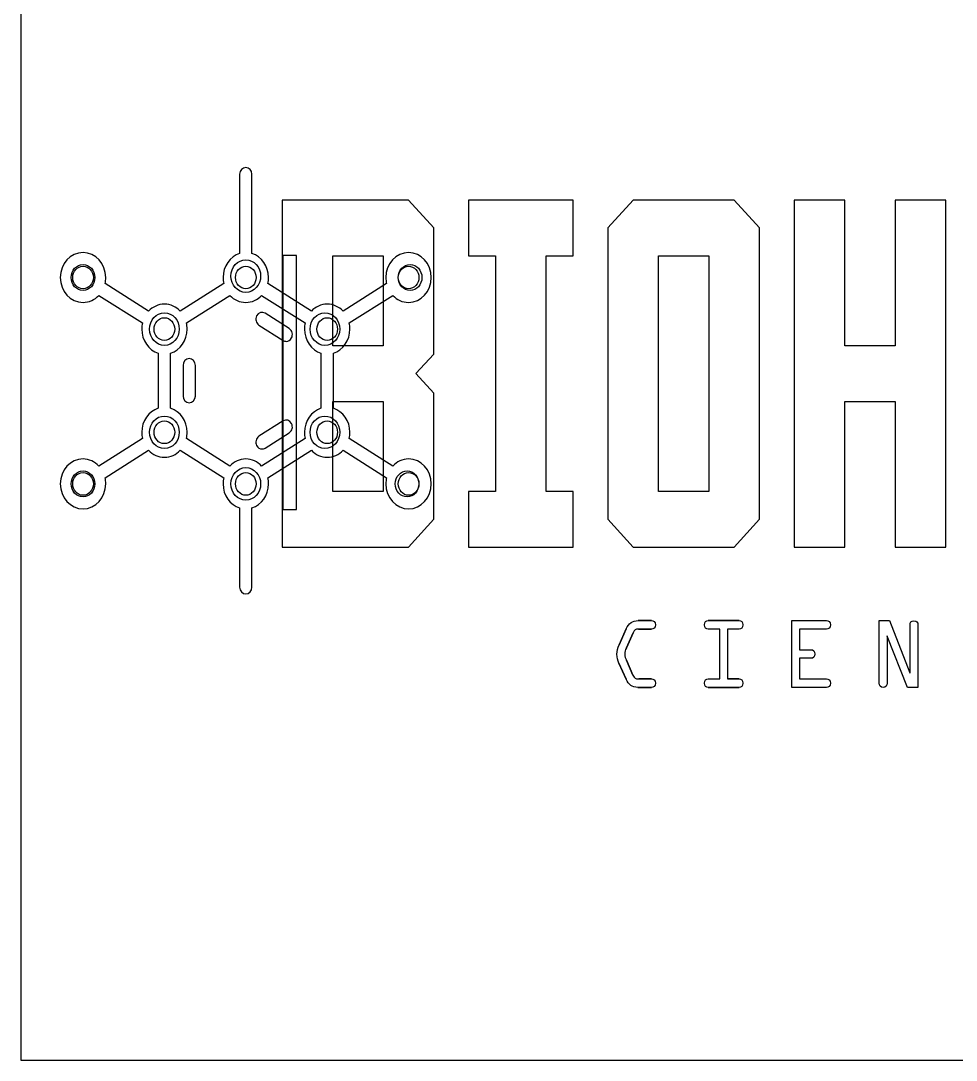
# Model space of a CAD drawing. Header units: millimetres. Extents: x -1633 to -1197, y 5202 to 5747.
# Drawn here: x -1495.4 to -1431, y 5201.9 to 5273.4 of the extents above; entities that cross this region are included whole.
import ezdxf

# ---------------------------------------------------------------- set-up
doc = ezdxf.new("R2010")
doc.units = ezdxf.units.MM
doc.layers.get('0').update_dxf_attribs({"linetype": 'CONTINUOUS'})

msp = doc.modelspace()

# ---------------------------------------------------------------- linework, layer by layer
for p, q in [((-1480.315, 5262.859), (-1480.315, 5257.41)), ((-1479.463, 5257.41), (-1479.463, 5262.859)), ((-1486.573, 5253.44), (-1489.567, 5255.339)), ((-1481.404, 5255.339), (-1484.398, 5253.44)), ((-1475.38, 5253.44), (-1478.374, 5255.339)), ((-1470.211, 5255.339), (-1473.205, 5253.44)), ((-1489.994, 5254.529), (-1487, 5252.63)), ((-1483.971, 5252.63), (-1480.977, 5254.529)), ((-1478.802, 5254.529), (-1475.807, 5252.63)), ((-1472.778, 5252.63), (-1469.784, 5254.529)), ((-1476.9, 5252.242), (-1478.56, 5253.295)), ((-1478.986, 5252.484), (-1477.326, 5251.431)), ((-1485.912, 5250.558), (-1485.912, 5246.761)), ((-1485.06, 5246.761), (-1485.06, 5250.559)), ((-1474.719, 5250.559), (-1474.719, 5246.761)), ((-1473.866, 5246.761), (-1473.866, 5250.559)), ((-1484.207, 5249.713), (-1484.207, 5247.607)), ((-1483.355, 5247.607), (-1483.355, 5249.713)), ((-1477.326, 5245.889), (-1478.986, 5244.836)), ((-1487, 5244.69), (-1489.994, 5242.791)), ((-1480.977, 5242.791), (-1483.971, 5244.69)), ((-1475.807, 5244.69), (-1478.802, 5242.791)), ((-1478.56, 5244.025), (-1476.9, 5245.078)), ((-1469.784, 5242.791), (-1472.778, 5244.69)), ((-1489.567, 5241.98), (-1486.573, 5243.879)), ((-1484.398, 5243.879), (-1481.404, 5241.98)), ((-1478.374, 5241.98), (-1475.38, 5243.88)), ((-1473.205, 5243.88), (-1470.211, 5241.98)), ((-1480.315, 5239.909), (-1480.315, 5234.461)), ((-1479.463, 5234.461), (-1479.463, 5239.91)), ((-1451.987, 5232.152), (-1452.9, 5232.152)), ((-1452.9, 5232.152), (-1451.987, 5232.152)), ((-1445.974, 5232.152), (-1448.09, 5232.152)), ((-1448.09, 5232.152), (-1445.974, 5232.152)), ((-1442.345, 5232.152), (-1439.961, 5232.152)), ((-1442.345, 5227.562), (-1442.345, 5232.152)), ((-1436.332, 5232.152), (-1435.623, 5232.152)), ((-1436.332, 5227.857), (-1436.332, 5232.152)), ((-1435.623, 5232.152), (-1434.222, 5228.571)), ((-1434.216, 5228.571), (-1434.211, 5231.851)), ((-1433.674, 5231.851), (-1433.674, 5231.851)), ((-1433.674, 5231.851), (-1433.674, 5227.557)), ((-1453.727, 5231.585), (-1454.221, 5230.494)), ((-1454.221, 5230.494), (-1453.727, 5231.585)), ((-1453.722, 5230.288), (-1453.255, 5231.314)), ((-1453.255, 5231.314), (-1453.722, 5230.288)), ((-1452.884, 5231.562), (-1451.987, 5231.562)), ((-1451.987, 5231.562), (-1452.884, 5231.562)), ((-1447.301, 5231.562), (-1448.09, 5231.562)), ((-1447.301, 5228.152), (-1447.301, 5231.562)), ((-1446.764, 5231.562), (-1446.764, 5228.152)), ((-1445.974, 5231.562), (-1446.764, 5231.562)), ((-1441.808, 5231.562), (-1441.808, 5230.152)), ((-1439.961, 5231.562), (-1441.808, 5231.562)), ((-1435.795, 5231.102), (-1435.795, 5227.857)), ((-1435.784, 5231.102), (-1435.795, 5231.102)), ((-1435.784, 5231.096), (-1435.784, 5231.102)), ((-1434.383, 5227.557), (-1435.784, 5231.096)), ((-1441.808, 5230.152), (-1441.019, 5230.152)), ((-1441.808, 5229.562), (-1441.808, 5228.152)), ((-1441.019, 5229.562), (-1441.808, 5229.562)), ((-1454.227, 5229.22), (-1453.733, 5228.123)), ((-1453.733, 5228.123), (-1454.227, 5229.22)), ((-1453.265, 5228.412), (-1453.722, 5229.432)), ((-1453.722, 5229.432), (-1453.265, 5228.412)), ((-1451.987, 5228.152), (-1452.863, 5228.152)), ((-1452.863, 5228.152), (-1451.987, 5228.152)), ((-1448.09, 5228.152), (-1447.301, 5228.152)), ((-1445.974, 5228.152), (-1446.764, 5228.152)), ((-1446.764, 5228.152), (-1445.974, 5228.152)), ((-1441.808, 5228.152), (-1439.961, 5228.152)), ((-1434.227, 5228.571), (-1434.216, 5228.571)), ((-1434.222, 5228.571), (-1434.227, 5228.571)), ((-1452.927, 5227.562), (-1451.987, 5227.562)), ((-1451.987, 5227.562), (-1452.927, 5227.562)), ((-1448.09, 5227.562), (-1445.974, 5227.562)), ((-1445.974, 5227.562), (-1448.09, 5227.562)), ((-1439.961, 5227.562), (-1442.345, 5227.562)), ((-1436.332, 5227.857), (-1436.332, 5227.857)), ((-1433.674, 5227.557), (-1434.383, 5227.557))]:
    msp.add_line(p, q)
for points in [[(-1356.066, 5351.921), (-1495.361, 5351.921), (-1495.361, 5201.912), (-1356.066, 5201.912)], [(-1468.694, 5261.075), (-1477.387, 5261.075), (-1477.387, 5237.209), (-1468.694, 5237.209), (-1466.964, 5239.126), (-1466.964, 5247.791), (-1468.187, 5249.15), (-1466.964, 5250.493), (-1466.964, 5259.175)], [(-1464.579, 5241.026), (-1464.579, 5237.209), (-1457.377, 5237.209), (-1457.377, 5241.026), (-1459.241, 5241.026), (-1459.241, 5257.259), (-1457.377, 5257.259), (-1457.377, 5261.076), (-1464.579, 5261.076), (-1464.579, 5257.259), (-1462.715, 5257.259), (-1462.715, 5241.026)], [(-1444.569, 5259.175), (-1446.299, 5261.075), (-1453.247, 5261.075), (-1454.991, 5259.175), (-1454.991, 5239.126), (-1453.247, 5237.209), (-1446.299, 5237.209), (-1444.569, 5239.126)], [(-1435.235, 5251.051), (-1438.709, 5251.051), (-1438.709, 5261.075), (-1442.183, 5261.075), (-1442.183, 5237.209), (-1438.709, 5237.209), (-1438.709, 5247.234), (-1435.235, 5247.234), (-1435.235, 5237.209), (-1431.761, 5237.209), (-1431.761, 5261.075), (-1435.235, 5261.075)], [(-1476.405, 5239.797), (-1476.405, 5257.279), (-1477.345, 5257.279), (-1477.345, 5239.797)], [(-1473.913, 5257.259), (-1470.439, 5257.259), (-1470.439, 5251.051), (-1473.913, 5251.051)], [(-1448.043, 5241.026), (-1451.517, 5241.026), (-1451.517, 5257.259), (-1448.043, 5257.259)], [(-1473.913, 5247.234), (-1470.439, 5247.234), (-1470.439, 5241.026), (-1473.913, 5241.026)]]:
    msp.add_lwpolyline(points, close=True)
for points in [[(-1479.889, 5263.327), (-1480.124, 5263.327), (-1480.315, 5263.117), (-1480.315, 5262.859)], [(-1479.463, 5262.859), (-1479.463, 5263.117), (-1479.654, 5263.327), (-1479.889, 5263.327)], [(-1491.082, 5257.476), (-1491.944, 5257.476), (-1492.644, 5256.706), (-1492.644, 5255.759)], [(-1489.52, 5255.759), (-1489.52, 5256.706), (-1490.22, 5257.476), (-1491.082, 5257.476)], [(-1480.315, 5257.41), (-1480.97, 5257.206), (-1481.451, 5256.544), (-1481.451, 5255.759)], [(-1478.327, 5255.759), (-1478.327, 5256.543), (-1478.808, 5257.206), (-1479.463, 5257.41)], [(-1468.696, 5257.476), (-1469.558, 5257.476), (-1470.259, 5256.706), (-1470.259, 5255.759)], [(-1467.134, 5255.759), (-1467.134, 5256.706), (-1467.835, 5257.476), (-1468.696, 5257.476)], [(-1491.897, 5255.759), (-1491.897, 5256.254), (-1491.532, 5256.654), (-1491.082, 5256.654)], [(-1491.082, 5256.654), (-1490.632, 5256.654), (-1490.268, 5256.254), (-1490.268, 5255.759)], [(-1480.909, 5255.86), (-1480.909, 5256.479), (-1480.453, 5256.981), (-1479.889, 5256.981)], [(-1479.889, 5256.981), (-1479.325, 5256.981), (-1478.869, 5256.479), (-1478.869, 5255.86)], [(-1469.406, 5255.759), (-1469.406, 5256.254), (-1469.042, 5256.654), (-1468.592, 5256.654)], [(-1468.592, 5256.654), (-1468.142, 5256.654), (-1467.778, 5256.254), (-1467.778, 5255.759)], [(-1491.793, 5255.759), (-1491.793, 5256.19), (-1491.474, 5256.54), (-1491.082, 5256.54)], [(-1491.082, 5256.54), (-1490.691, 5256.54), (-1490.372, 5256.19), (-1490.372, 5255.759)], [(-1480.599, 5255.759), (-1480.599, 5256.19), (-1480.281, 5256.54), (-1479.889, 5256.54)], [(-1479.889, 5256.54), (-1479.498, 5256.54), (-1479.179, 5256.19), (-1479.179, 5255.759)], [(-1469.406, 5255.759), (-1469.406, 5256.19), (-1469.087, 5256.54), (-1468.696, 5256.54)], [(-1468.696, 5256.54), (-1468.304, 5256.54), (-1467.986, 5256.19), (-1467.986, 5255.759)], [(-1492.644, 5255.759), (-1492.644, 5254.813), (-1491.944, 5254.043), (-1491.082, 5254.043)], [(-1491.082, 5254.865), (-1491.532, 5254.865), (-1491.897, 5255.265), (-1491.897, 5255.759)], [(-1491.082, 5254.979), (-1491.474, 5254.979), (-1491.793, 5255.329), (-1491.793, 5255.759)], [(-1490.372, 5255.759), (-1490.372, 5255.329), (-1490.691, 5254.979), (-1491.082, 5254.979)], [(-1490.268, 5255.759), (-1490.268, 5255.265), (-1490.632, 5254.865), (-1491.082, 5254.865)], [(-1489.567, 5255.339), (-1489.536, 5255.474), (-1489.52, 5255.614), (-1489.52, 5255.759)], [(-1481.451, 5255.759), (-1481.451, 5255.614), (-1481.435, 5255.474), (-1481.404, 5255.339)], [(-1479.889, 5254.739), (-1480.453, 5254.739), (-1480.909, 5255.241), (-1480.909, 5255.86)], [(-1479.889, 5254.979), (-1480.281, 5254.979), (-1480.599, 5255.329), (-1480.599, 5255.759)], [(-1478.869, 5255.86), (-1478.869, 5255.241), (-1479.325, 5254.739), (-1479.889, 5254.739)], [(-1479.179, 5255.759), (-1479.179, 5255.329), (-1479.498, 5254.979), (-1479.889, 5254.979)], [(-1478.374, 5255.339), (-1478.343, 5255.474), (-1478.327, 5255.614), (-1478.327, 5255.759)], [(-1470.259, 5255.759), (-1470.259, 5255.614), (-1470.242, 5255.474), (-1470.211, 5255.339)], [(-1468.696, 5254.979), (-1469.087, 5254.979), (-1469.406, 5255.329), (-1469.406, 5255.759)], [(-1468.592, 5254.865), (-1469.042, 5254.865), (-1469.406, 5255.265), (-1469.406, 5255.759)], [(-1468.696, 5254.043), (-1467.835, 5254.043), (-1467.134, 5254.813), (-1467.134, 5255.759)], [(-1467.986, 5255.759), (-1467.986, 5255.329), (-1468.304, 5254.979), (-1468.696, 5254.979)], [(-1467.778, 5255.759), (-1467.778, 5255.265), (-1468.142, 5254.865), (-1468.592, 5254.865)], [(-1491.082, 5254.043), (-1490.659, 5254.043), (-1490.276, 5254.229), (-1489.994, 5254.529)], [(-1480.977, 5254.529), (-1480.695, 5254.229), (-1480.312, 5254.043), (-1479.889, 5254.043)], [(-1479.889, 5254.043), (-1479.467, 5254.043), (-1479.083, 5254.229), (-1478.802, 5254.529)], [(-1469.784, 5254.529), (-1469.502, 5254.229), (-1469.119, 5254.043), (-1468.696, 5254.043)], [(-1485.485, 5253.926), (-1485.908, 5253.926), (-1486.292, 5253.74), (-1486.573, 5253.44)], [(-1484.398, 5253.44), (-1484.679, 5253.74), (-1485.063, 5253.926), (-1485.485, 5253.926)], [(-1474.292, 5253.926), (-1474.715, 5253.926), (-1475.099, 5253.74), (-1475.38, 5253.44)], [(-1473.205, 5253.44), (-1473.486, 5253.74), (-1473.87, 5253.926), (-1474.292, 5253.926)], [(-1486.506, 5252.21), (-1486.506, 5252.829), (-1486.049, 5253.331), (-1485.486, 5253.331)], [(-1485.486, 5253.331), (-1484.922, 5253.331), (-1484.465, 5252.829), (-1484.465, 5252.21)], [(-1479.142, 5253.124), (-1479.26, 5252.9), (-1479.19, 5252.614), (-1478.986, 5252.484)], [(-1478.56, 5253.295), (-1478.764, 5253.424), (-1479.025, 5253.348), (-1479.142, 5253.124)], [(-1475.466, 5252.21), (-1475.466, 5252.829), (-1475.009, 5253.331), (-1474.445, 5253.331)], [(-1474.445, 5253.331), (-1473.882, 5253.331), (-1473.425, 5252.829), (-1473.425, 5252.21)], [(-1487, 5252.63), (-1487.031, 5252.495), (-1487.048, 5252.355), (-1487.048, 5252.21)], [(-1486.196, 5252.21), (-1486.196, 5252.64), (-1485.877, 5252.99), (-1485.486, 5252.99)], [(-1485.486, 5252.99), (-1485.094, 5252.99), (-1484.776, 5252.64), (-1484.776, 5252.21)], [(-1483.923, 5252.21), (-1483.923, 5252.355), (-1483.94, 5252.495), (-1483.971, 5252.63)], [(-1475.807, 5252.63), (-1475.838, 5252.495), (-1475.855, 5252.355), (-1475.855, 5252.21)], [(-1475.003, 5252.21), (-1475.003, 5252.64), (-1474.684, 5252.99), (-1474.293, 5252.99)], [(-1474.293, 5252.99), (-1473.901, 5252.99), (-1473.582, 5252.64), (-1473.582, 5252.21)], [(-1472.73, 5252.21), (-1472.73, 5252.355), (-1472.747, 5252.495), (-1472.778, 5252.63)], [(-1487.048, 5252.21), (-1487.048, 5251.425), (-1486.566, 5250.763), (-1485.912, 5250.558)], [(-1485.486, 5251.089), (-1486.049, 5251.089), (-1486.506, 5251.591), (-1486.506, 5252.21)], [(-1485.486, 5251.429), (-1485.877, 5251.429), (-1486.196, 5251.779), (-1486.196, 5252.21)], [(-1484.776, 5252.21), (-1484.776, 5251.779), (-1485.094, 5251.429), (-1485.486, 5251.429)], [(-1484.465, 5252.21), (-1484.465, 5251.591), (-1484.922, 5251.089), (-1485.486, 5251.089)], [(-1485.06, 5250.559), (-1484.405, 5250.763), (-1483.923, 5251.425), (-1483.923, 5252.21)], [(-1476.744, 5251.602), (-1476.626, 5251.826), (-1476.696, 5252.112), (-1476.9, 5252.242)], [(-1475.855, 5252.21), (-1475.855, 5251.425), (-1475.374, 5250.763), (-1474.719, 5250.559)], [(-1474.445, 5251.089), (-1475.009, 5251.089), (-1475.466, 5251.591), (-1475.466, 5252.21)], [(-1474.293, 5251.429), (-1474.684, 5251.429), (-1475.003, 5251.779), (-1475.003, 5252.21)], [(-1473.425, 5252.21), (-1473.425, 5251.591), (-1473.882, 5251.089), (-1474.445, 5251.089)], [(-1473.582, 5252.21), (-1473.582, 5251.779), (-1473.901, 5251.429), (-1474.293, 5251.429)], [(-1473.866, 5250.559), (-1473.211, 5250.763), (-1472.73, 5251.425), (-1472.73, 5252.21)], [(-1477.326, 5251.431), (-1477.259, 5251.388), (-1477.186, 5251.368), (-1477.113, 5251.368)], [(-1477.113, 5251.368), (-1476.966, 5251.368), (-1476.823, 5251.452), (-1476.744, 5251.602)], [(-1483.781, 5250.181), (-1484.017, 5250.181), (-1484.207, 5249.971), (-1484.207, 5249.713)], [(-1483.355, 5249.713), (-1483.355, 5249.971), (-1483.546, 5250.181), (-1483.781, 5250.181)], [(-1484.207, 5247.607), (-1484.207, 5247.348), (-1484.017, 5247.139), (-1483.781, 5247.139)], [(-1483.781, 5247.139), (-1483.546, 5247.139), (-1483.355, 5247.348), (-1483.355, 5247.607)], [(-1485.912, 5246.761), (-1486.566, 5246.557), (-1487.048, 5245.894), (-1487.048, 5245.11)], [(-1483.923, 5245.11), (-1483.923, 5245.894), (-1484.405, 5246.557), (-1485.06, 5246.761)], [(-1474.719, 5246.761), (-1475.374, 5246.557), (-1475.855, 5245.894), (-1475.855, 5245.11)], [(-1472.73, 5245.11), (-1472.73, 5245.894), (-1473.211, 5246.557), (-1473.866, 5246.761)], [(-1486.506, 5245.11), (-1486.506, 5245.729), (-1486.049, 5246.231), (-1485.486, 5246.231)], [(-1485.486, 5246.231), (-1484.922, 5246.231), (-1484.465, 5245.729), (-1484.465, 5245.11)], [(-1476.744, 5245.718), (-1476.862, 5245.941), (-1477.122, 5246.018), (-1477.326, 5245.889)], [(-1475.466, 5245.11), (-1475.466, 5245.729), (-1475.009, 5246.231), (-1474.445, 5246.231)], [(-1474.445, 5246.231), (-1473.882, 5246.231), (-1473.425, 5245.729), (-1473.425, 5245.11)], [(-1486.196, 5245.11), (-1486.196, 5245.54), (-1485.877, 5245.89), (-1485.486, 5245.89)], [(-1485.486, 5245.89), (-1485.094, 5245.89), (-1484.776, 5245.54), (-1484.776, 5245.11)], [(-1476.9, 5245.078), (-1476.696, 5245.207), (-1476.626, 5245.494), (-1476.744, 5245.718)], [(-1475.003, 5245.11), (-1475.003, 5245.54), (-1474.684, 5245.89), (-1474.293, 5245.89)], [(-1474.293, 5245.89), (-1473.901, 5245.89), (-1473.582, 5245.54), (-1473.582, 5245.11)], [(-1487.048, 5245.11), (-1487.048, 5244.965), (-1487.031, 5244.824), (-1487, 5244.69)], [(-1485.486, 5243.989), (-1486.049, 5243.989), (-1486.506, 5244.491), (-1486.506, 5245.11)], [(-1485.486, 5244.33), (-1485.877, 5244.33), (-1486.196, 5244.68), (-1486.196, 5245.11)], [(-1484.776, 5245.11), (-1484.776, 5244.68), (-1485.094, 5244.33), (-1485.486, 5244.33)], [(-1484.465, 5245.11), (-1484.465, 5244.491), (-1484.922, 5243.989), (-1485.486, 5243.989)], [(-1483.971, 5244.69), (-1483.94, 5244.824), (-1483.923, 5244.965), (-1483.923, 5245.11)], [(-1478.986, 5244.836), (-1479.19, 5244.706), (-1479.26, 5244.42), (-1479.142, 5244.196)], [(-1475.855, 5245.11), (-1475.855, 5244.965), (-1475.838, 5244.824), (-1475.807, 5244.69)], [(-1474.445, 5243.989), (-1475.009, 5243.989), (-1475.466, 5244.491), (-1475.466, 5245.11)], [(-1474.293, 5244.33), (-1474.684, 5244.33), (-1475.003, 5244.68), (-1475.003, 5245.11)], [(-1473.425, 5245.11), (-1473.425, 5244.491), (-1473.882, 5243.989), (-1474.445, 5243.989)], [(-1473.582, 5245.11), (-1473.582, 5244.68), (-1473.901, 5244.33), (-1474.293, 5244.33)], [(-1472.778, 5244.69), (-1472.747, 5244.825), (-1472.73, 5244.965), (-1472.73, 5245.11)], [(-1486.573, 5243.879), (-1486.292, 5243.579), (-1485.908, 5243.394), (-1485.485, 5243.394)], [(-1485.485, 5243.394), (-1485.063, 5243.394), (-1484.679, 5243.579), (-1484.398, 5243.879)], [(-1479.142, 5244.196), (-1479.063, 5244.046), (-1478.92, 5243.962), (-1478.773, 5243.962)], [(-1478.773, 5243.962), (-1478.7, 5243.962), (-1478.627, 5243.982), (-1478.56, 5244.025)], [(-1475.38, 5243.88), (-1475.098, 5243.579), (-1474.715, 5243.394), (-1474.292, 5243.394)], [(-1474.292, 5243.394), (-1473.87, 5243.394), (-1473.486, 5243.579), (-1473.205, 5243.88)], [(-1491.082, 5243.277), (-1491.943, 5243.277), (-1492.644, 5242.506), (-1492.644, 5241.56)], [(-1489.994, 5242.791), (-1490.276, 5243.091), (-1490.659, 5243.277), (-1491.082, 5243.277)], [(-1479.889, 5243.277), (-1480.312, 5243.277), (-1480.695, 5243.091), (-1480.977, 5242.791)], [(-1478.802, 5242.791), (-1479.083, 5243.091), (-1479.467, 5243.277), (-1479.889, 5243.277)], [(-1468.696, 5243.277), (-1469.119, 5243.277), (-1469.502, 5243.091), (-1469.784, 5242.791)], [(-1467.134, 5241.56), (-1467.134, 5242.506), (-1467.835, 5243.277), (-1468.696, 5243.277)], [(-1491.897, 5241.56), (-1491.897, 5242.055), (-1491.532, 5242.455), (-1491.082, 5242.455)], [(-1491.082, 5242.455), (-1490.632, 5242.455), (-1490.268, 5242.055), (-1490.268, 5241.56)], [(-1480.91, 5241.56), (-1480.91, 5242.179), (-1480.453, 5242.681), (-1479.889, 5242.681)], [(-1479.889, 5242.681), (-1479.326, 5242.681), (-1478.869, 5242.179), (-1478.869, 5241.56)], [(-1469.615, 5241.56), (-1469.615, 5242.055), (-1469.25, 5242.455), (-1468.8, 5242.455)], [(-1468.8, 5242.455), (-1468.351, 5242.455), (-1467.986, 5242.055), (-1467.986, 5241.56)], [(-1491.793, 5241.56), (-1491.793, 5241.99), (-1491.474, 5242.34), (-1491.082, 5242.34)], [(-1491.082, 5242.34), (-1490.691, 5242.34), (-1490.372, 5241.99), (-1490.372, 5241.56)], [(-1489.52, 5241.56), (-1489.52, 5241.705), (-1489.536, 5241.846), (-1489.567, 5241.98)], [(-1481.404, 5241.98), (-1481.435, 5241.846), (-1481.451, 5241.705), (-1481.451, 5241.56)], [(-1480.599, 5241.56), (-1480.599, 5241.99), (-1480.281, 5242.34), (-1479.889, 5242.34)], [(-1479.889, 5242.34), (-1479.498, 5242.34), (-1479.179, 5241.99), (-1479.179, 5241.56)], [(-1478.327, 5241.56), (-1478.327, 5241.705), (-1478.343, 5241.846), (-1478.374, 5241.98)], [(-1470.211, 5241.98), (-1470.242, 5241.846), (-1470.258, 5241.705), (-1470.258, 5241.56)], [(-1469.406, 5241.56), (-1469.406, 5241.99), (-1469.087, 5242.34), (-1468.696, 5242.34)], [(-1468.696, 5242.34), (-1468.304, 5242.34), (-1467.986, 5241.99), (-1467.986, 5241.56)], [(-1492.644, 5241.56), (-1492.644, 5240.614), (-1491.943, 5239.844), (-1491.082, 5239.844)], [(-1491.082, 5240.666), (-1491.532, 5240.666), (-1491.897, 5241.066), (-1491.897, 5241.56)], [(-1491.082, 5240.78), (-1491.474, 5240.78), (-1491.793, 5241.13), (-1491.793, 5241.56)], [(-1491.082, 5239.844), (-1490.22, 5239.844), (-1489.52, 5240.614), (-1489.52, 5241.56)], [(-1490.372, 5241.56), (-1490.372, 5241.13), (-1490.691, 5240.78), (-1491.082, 5240.78)], [(-1490.268, 5241.56), (-1490.268, 5241.066), (-1490.632, 5240.666), (-1491.082, 5240.666)], [(-1481.451, 5241.56), (-1481.451, 5240.776), (-1480.97, 5240.114), (-1480.315, 5239.909)], [(-1479.889, 5240.439), (-1480.453, 5240.439), (-1480.91, 5240.941), (-1480.91, 5241.56)], [(-1479.889, 5240.78), (-1480.281, 5240.78), (-1480.599, 5241.13), (-1480.599, 5241.56)], [(-1479.179, 5241.56), (-1479.179, 5241.13), (-1479.498, 5240.78), (-1479.889, 5240.78)], [(-1478.869, 5241.56), (-1478.869, 5240.941), (-1479.326, 5240.439), (-1479.889, 5240.439)], [(-1479.463, 5239.91), (-1478.808, 5240.114), (-1478.327, 5240.776), (-1478.327, 5241.56)], [(-1470.258, 5241.56), (-1470.258, 5240.614), (-1469.558, 5239.844), (-1468.696, 5239.844)], [(-1468.8, 5240.666), (-1469.25, 5240.666), (-1469.615, 5241.066), (-1469.615, 5241.56)], [(-1468.696, 5240.78), (-1469.087, 5240.78), (-1469.406, 5241.13), (-1469.406, 5241.56)], [(-1467.986, 5241.56), (-1467.986, 5241.066), (-1468.351, 5240.666), (-1468.8, 5240.666)], [(-1468.696, 5239.844), (-1467.835, 5239.844), (-1467.134, 5240.614), (-1467.134, 5241.56)], [(-1467.986, 5241.56), (-1467.986, 5241.13), (-1468.304, 5240.78), (-1468.696, 5240.78)], [(-1480.315, 5234.461), (-1480.315, 5234.202), (-1480.124, 5233.992), (-1479.889, 5233.992)], [(-1479.889, 5233.992), (-1479.654, 5233.992), (-1479.463, 5234.202), (-1479.463, 5234.461)], [(-1453.727, 5231.585), (-1453.545, 5231.993), (-1453.314, 5232.152), (-1452.9, 5232.152)], [(-1451.987, 5232.152), (-1451.869, 5232.152), (-1451.719, 5232.081), (-1451.719, 5231.857)], [(-1451.719, 5231.857), (-1451.719, 5231.644), (-1451.864, 5231.562), (-1451.987, 5231.562)], [(-1448.358, 5231.857), (-1448.358, 5232.069), (-1448.23, 5232.152), (-1448.09, 5232.152)], [(-1448.09, 5231.562), (-1448.23, 5231.562), (-1448.358, 5231.644), (-1448.358, 5231.857)], [(-1445.974, 5232.152), (-1445.835, 5232.152), (-1445.706, 5232.069), (-1445.706, 5231.857)], [(-1445.706, 5231.857), (-1445.706, 5231.644), (-1445.835, 5231.562), (-1445.974, 5231.562)], [(-1439.961, 5232.152), (-1439.822, 5232.152), (-1439.693, 5232.069), (-1439.693, 5231.857)], [(-1439.693, 5231.857), (-1439.693, 5231.644), (-1439.822, 5231.562), (-1439.961, 5231.562)], [(-1434.211, 5231.851), (-1434.211, 5232.04), (-1434.136, 5232.146), (-1433.943, 5232.146)], [(-1433.943, 5232.146), (-1433.749, 5232.146), (-1433.674, 5232.04), (-1433.674, 5231.851)], [(-1452.884, 5231.562), (-1453.115, 5231.562), (-1453.153, 5231.538), (-1453.255, 5231.314)], [(-1454.372, 5229.839), (-1454.372, 5230.099), (-1454.329, 5230.258), (-1454.221, 5230.494)], [(-1453.722, 5230.288), (-1453.792, 5230.129), (-1453.835, 5230.022), (-1453.835, 5229.839)], [(-1454.227, 5229.22), (-1454.318, 5229.421), (-1454.372, 5229.61), (-1454.372, 5229.839)], [(-1453.835, 5229.839), (-1453.835, 5229.674), (-1453.786, 5229.574), (-1453.722, 5229.432)], [(-1441.019, 5230.152), (-1440.879, 5230.152), (-1440.751, 5230.069), (-1440.751, 5229.857)], [(-1440.751, 5229.857), (-1440.751, 5229.645), (-1440.879, 5229.562), (-1441.019, 5229.562)], [(-1452.927, 5227.562), (-1453.33, 5227.562), (-1453.561, 5227.739), (-1453.733, 5228.123)], [(-1453.265, 5228.412), (-1453.158, 5228.17), (-1453.104, 5228.152), (-1452.863, 5228.152)], [(-1451.987, 5228.152), (-1451.869, 5228.152), (-1451.719, 5228.081), (-1451.719, 5227.858)], [(-1448.358, 5227.857), (-1448.358, 5228.07), (-1448.23, 5228.152), (-1448.09, 5228.152)], [(-1445.974, 5228.152), (-1445.835, 5228.152), (-1445.706, 5228.07), (-1445.706, 5227.857)], [(-1439.961, 5228.152), (-1439.822, 5228.152), (-1439.693, 5228.07), (-1439.693, 5227.857)], [(-1451.719, 5227.858), (-1451.719, 5227.645), (-1451.864, 5227.562), (-1451.987, 5227.562)], [(-1448.09, 5227.562), (-1448.23, 5227.562), (-1448.358, 5227.645), (-1448.358, 5227.857)], [(-1445.706, 5227.857), (-1445.706, 5227.645), (-1445.835, 5227.562), (-1445.974, 5227.562)], [(-1439.693, 5227.857), (-1439.693, 5227.645), (-1439.822, 5227.562), (-1439.961, 5227.562)], [(-1436.063, 5227.562), (-1436.257, 5227.562), (-1436.332, 5227.668), (-1436.332, 5227.857)], [(-1435.795, 5227.857), (-1435.795, 5227.668), (-1435.87, 5227.562), (-1436.063, 5227.562)]]:
    msp.add_open_spline(points, degree=3)

doc.saveas('drawing.dxf')
